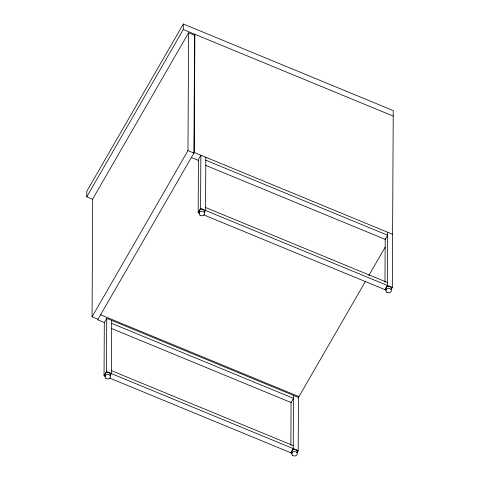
<?xml version="1.0" encoding="UTF-8"?>
<svg xmlns="http://www.w3.org/2000/svg" width="480" height="480" viewBox="0 0 480 480"><rect width="100%" height="100%" fill="white"/><g stroke="black" fill="none" stroke-linecap="round" stroke-linejoin="round"><path stroke-width="0.72" d="M92.808 199.344L86.754 196.848L86.784 191.328L183.324 24L393.246 110.586L392.322 287.49L391.116 289.584A2.76 2.328 0.3 0 0 388.8 286.236A2.76 2.328 0.3 0 0 386.028 289.314M98.028 319.26L92.076 316.806L92.694 199.002L188.592 32.784L194.544 35.238L193.926 153.048L187.974 150.594L188.592 32.784M105.276 376.248L104.04 375.738L104.316 322.548L106.728 318.36L298.47 397.446L298.194 450.636L296.982 452.73A2.76 2.328 0.3 0 0 294.312 449.382A2.76 2.328 0.3 0 0 292.218 453.006M104.04 375.738L106.452 371.556L106.728 318.36M111.69 320.406L111.408 373.596L110.034 375.99M86.754 196.848L183.294 29.514L183.324 24M104.616 322.668L97.704 319.818L194.25 152.49L194.868 34.29L194.142 35.544M198.168 212.592L198.444 159.402L200.862 155.214L200.58 208.41L198.168 212.592L199.404 213.102M205.818 157.26L205.542 210.45L204.162 212.844M290.856 445.284L291.084 401.832M293.514 395.4L293.232 448.59L290.82 452.778M384.984 282.138L385.212 238.686M387.642 232.254L387.36 285.444L384.948 289.632M92.076 316.806L187.974 150.594M298.23 397.866L365.43 281.394M368.79 275.568L385.218 247.086M183.294 29.514L393.216 116.1M194.25 152.49L392.598 234.3M205.8 160.218L387.624 235.212L385.212 239.394L205.464 165.258M191.352 157.512L198.264 160.362M205.554 207.498L387.378 282.492M200.58 208.41L392.322 287.49M203.82 214.92L386.19 290.142M100.602 314.802L298.95 396.612M111.672 323.364L293.496 398.358L291.084 402.54L111.336 328.404M111.426 370.644L293.25 445.638M106.452 371.556L298.194 450.636M109.686 378.066L292.056 453.288M105.438 375.966A2.76 2.328 0.3 0 1 107.532 372.342A2.76 2.328 0.3 0 1 110.202 375.69M199.566 212.82A2.76 2.328 0.3 0 1 201.66 209.196A2.76 2.328 0.3 0 1 204.33 212.544M292.686 455.43A2.76 2.328 0.3 0 0 297.204 454.122A2.76 2.328 0.3 0 0 293.592 451.476A2.76 2.328 0.3 0 0 292.686 455.43M105.906 378.396A2.76 2.328 0.3 0 0 110.424 377.082A2.76 2.328 0.3 0 0 106.812 374.436A2.76 2.328 0.3 0 0 105.906 378.396M386.814 292.284A2.76 2.328 0.3 0 0 391.332 290.976A2.76 2.328 0.3 0 0 387.726 288.33A2.76 2.328 0.3 0 0 386.814 292.284M200.034 215.25A2.76 2.328 0.3 0 0 204.552 213.936A2.76 2.328 0.3 0 0 200.946 211.29A2.76 2.328 0.3 0 0 200.034 215.25"/></g></svg>
